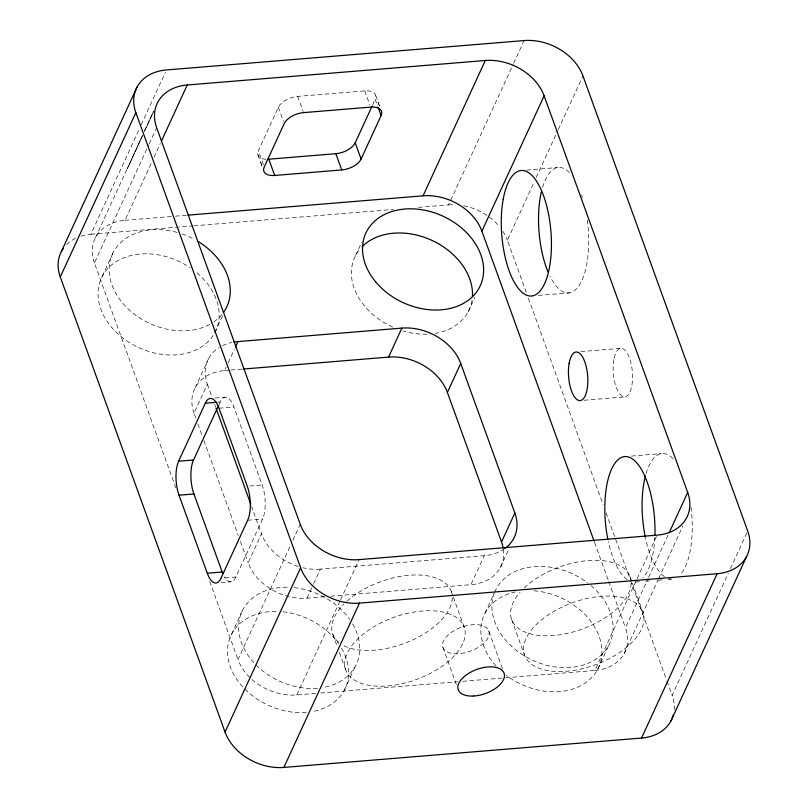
<?xml version="1.0" encoding="UTF-8"?>
<svg xmlns="http://www.w3.org/2000/svg" width="808" height="808" viewBox="0 0 808 808"><rect width="100%" height="100%" fill="white"/><g stroke="black" fill="none" stroke-linecap="round" stroke-linejoin="round"><path stroke-width="0.61" stroke-dasharray="4.04 3.03" d="M153.55 111.423L144.632 130.886L153.581 111.453M81.022 236.148A48.743 36.845 24.7 0 1 90.88 234.269L139.158 129.29M141.259 124.725L165.398 72.235M95.516 237.572L142.168 136.168M175.841 487.931L94.415 262.984L148.743 144.874M149.268 143.723L156.651 127.674M94.415 262.984A48.743 36.845 24.7 0 1 124.998 220.301L151.369 162.963M154.005 157.237L160.338 143.471M102.273 276.316L113.383 252.157M263.388 164.691L258.348 150.763L278.346 107.262A16.251 8.534 -19.9 0 1 297.697 96.374L364.761 90.87A16.251 8.534 -19.9 0 1 375.215 99.303L377.74 106.272M214.928 332.472L223.018 314.898M195.132 387.85L208.474 358.853M195.758 418.009L194.041 413.262L207.373 384.265A48.743 36.845 24.7 0 1 219.008 347.622M194.041 413.262A48.743 36.845 24.7 0 1 224.624 370.579L226.159 367.226M228.209 362.772L234.371 349.389M219.16 404.263L220.2 401.99A24.371 9.534 85.3 0 1 233.936 406.99L262.176 485.022A24.371 9.534 85.3 0 1 262.57 519.019L235.896 577.013L220.988 578.235M372.589 105.03L375.215 99.303M355.621 255.51L361.681 242.329M324.523 596.708L307 598.142A48.743 36.845 24.7 0 1 248.177 562.802L261.509 533.815L251.631 506.515M231.724 633.927L242.834 609.767M315.686 693.395L296.819 694.941A48.743 36.845 24.7 0 1 237.986 659.611L290.729 544.935M292.839 540.35L300.223 524.291M418.423 207.353L448.551 204.879L513.1 64.539M513.625 63.398L524.119 40.572M307 598.142L313.161 584.76M313.676 583.649L320.342 569.145L484.275 555.682A48.743 36.845 24.7 0 0 503.233 549.632M468.276 311.656L474.851 297.384M296.819 694.941L340.067 600.91M340.602 599.768L359.055 559.631M526.26 292.375L507.374 240.218L534.139 182.032M536.239 177.467L557.762 130.684M558.288 129.543L582.952 75.912M344.39 690.082L355.5 665.923M330.775 596.193L470.933 584.679L484.275 555.682M500.425 567.398L509.141 548.44M485.073 613.11L494.163 593.345A62.963 47.591 24.7 0 0 528.341 658.136A62.963 47.591 24.7 0 0 604.202 651.905A62.963 47.591 24.7 0 0 590.87 585.487M494.668 592.244L496.183 588.951A62.963 47.591 24.7 0 1 587.567 582.841M505.586 677.791L594.88 670.458L636.542 579.861M637.078 578.72L657.116 535.138M597.738 669.266L608.848 645.107M594.88 670.458A48.743 36.845 24.7 0 0 625.463 627.776L648.147 578.467M648.673 577.316L668.711 533.745M624.362 653.187L658.126 579.79M658.651 578.649L682.911 525.897M674.195 709.98A48.743 36.845 24.7 0 0 672.135 695.355L728.291 573.266M730.392 568.701L747.188 532.189M144.248 131.664L153.611 111.363M526.715 170.084L557.762 167.529M124.998 220.301L174.043 216.271M175.306 216.17L186.628 215.241M90.88 234.269L192.526 225.917M193.789 225.816L393.324 209.423M538.401 295.425L569.448 292.87M224.624 370.579L229.634 370.165M230.876 370.064L242.148 369.135M580.831 351.631L620.574 348.369M215.069 398.051L224.998 397.233M217.716 402.192L220.2 401.99M219.029 408.222L233.936 406.99M584.113 400.253L625.099 396.89M249.753 486.042L262.176 485.022M631.523 456.066L661.328 453.611M247.662 520.241L262.57 519.019M221.16 582.578L231.098 581.77M639.471 581.71L635.755 582.013A62.963 24.634 85.3 0 1 633.209 582.073M645.683 581.205L650.652 580.79M658.106 580.184L663.075 579.77M668.044 579.366L673.003 578.952A62.963 24.634 85.3 0 1 668.751 578.68M320.715 692.981L457.793 681.72M462.822 681.306L504.333 677.892M379.528 106.05L378.164 102.343L379.427 105.828M257.964 155.065L262.671 167.953M630.038 576.619L642.986 612.373A62.963 33.057 -19.9 0 1 563.893 671.428A62.963 33.057 -19.9 0 1 544.451 617.575A62.963 33.057 -19.9 0 1 642.986 612.373M528.402 298.293L603.061 504.535M606.061 512.827L630.089 579.205M630.513 580.386L666.56 679.952M666.984 681.134L672.135 695.355M594.607 542.532L608.323 580.417M608.747 581.598L625.463 627.776M379.538 106.131L375.599 95.001M364.761 90.87L369.801 104.798M511.626 619.453L524.564 655.207M297.697 96.374L303.162 111.474M488.769 630.917A24.371 12.797 -19.9 0 1 458.156 653.773A24.371 12.797 -19.9 0 1 450.632 632.927A24.371 12.797 -19.9 0 1 488.769 630.917L502.374 668.479M278.346 107.262L283.396 121.2M451.207 591.305L452.874 595.92M453.298 597.072L464.156 627.069A62.963 33.057 -19.9 0 1 385.052 686.123A62.963 33.057 -19.9 0 1 365.62 632.27A62.963 33.057 -19.9 0 1 464.156 627.069M442.935 647.501L456.53 685.063M260.701 162.357L262.661 167.771M332.785 634.139L337.38 646.834M339.471 652.601L345.733 669.903M207.373 384.265L212.1 397.324M214.675 404.444L215.534 406.818M197.899 423.947L202.202 435.815M203.919 440.562L238.289 535.512M240.441 541.441L248.177 562.802M209.706 581.467L237.986 659.611M66.529 244.612A48.743 36.845 24.7 0 1 75.407 238.36M448.551 204.879A48.743 36.845 24.7 0 1 454.763 204.747M463.691 205.777A48.743 36.845 24.7 0 1 499.041 226.119M502.96 231.391A48.743 36.845 24.7 0 1 507.374 240.218M266.165 159.257A16.251 8.534 -19.9 0 1 258.348 150.763M235.896 577.013A24.371 9.534 85.3 0 1 224.371 576.811M221.927 314.484A62.963 47.591 24.7 0 1 213.302 322.251M209.787 324.382A62.963 47.591 24.7 0 1 111.787 284.477A62.963 47.591 24.7 0 1 177.639 232.573M182.053 233.966A62.963 47.591 24.7 0 1 194.839 239.633M196.95 272.851A62.963 47.591 24.7 0 1 182.588 354.045A62.963 47.591 24.7 0 1 98.192 290.274A62.963 47.591 24.7 0 1 190.173 267.731M503.344 549.147A48.743 36.845 24.7 0 1 470.933 584.679M320.342 569.145A48.743 36.845 24.7 0 1 302.889 567.761M298.223 566.479A48.743 36.845 24.7 0 1 261.509 533.815M222.493 345.673A48.743 36.845 24.7 0 1 232.007 342.441M472.064 300.142A62.963 47.591 24.7 0 1 435.31 333.34M427.048 334.159A62.963 47.591 24.7 0 1 402.828 330.896M392.637 327.078A62.963 47.591 24.7 0 1 360.55 248.379M352.631 624.008A62.963 47.591 24.7 0 1 323.564 687.416M317.413 688.234A62.963 47.591 24.7 0 1 240.249 638.906A62.963 47.591 24.7 0 1 289.506 587.295M294.051 587.638A62.963 47.591 24.7 0 1 349.672 619.413M341.521 648.168A62.963 47.591 24.7 0 1 311.413 711.767M306.293 712.393A62.963 47.591 24.7 0 1 229.129 663.065A62.963 47.591 24.7 0 1 278.396 611.464M282.931 611.797A62.963 47.591 24.7 0 1 338.552 643.582M533.977 590.779A62.963 47.591 24.7 0 1 600.122 663.62A62.963 47.591 24.7 0 1 506.353 675.377M495.991 665.944A62.963 47.591 24.7 0 1 518.049 591.426M587.285 220.079A62.963 24.634 85.3 0 1 579.124 285.537A62.963 24.634 85.3 0 1 549.985 276.195M542.532 187.466A62.963 24.634 85.3 0 1 570.529 173.791M581.629 195.051A62.963 24.634 85.3 0 1 582.396 197.425M664.428 576.558A62.963 24.634 85.3 0 1 645.582 538.431M646.097 473.549A62.963 24.634 85.3 0 1 673.266 458.974M690.981 507.212A62.963 24.634 85.3 0 1 679.962 575.033M627.18 579.619A62.963 24.634 85.3 0 1 608.323 541.491M654.834 537.35A62.963 24.634 85.3 0 1 642.703 578.094M346.965 601.172A62.963 33.057 -19.9 0 1 410.949 575.145A62.963 33.057 -19.9 0 1 452.036 594.526M452.258 597.859A62.963 33.057 -19.9 0 1 409.454 641.36A62.963 33.057 -19.9 0 1 342.218 644.794M338.976 642.562A62.963 33.057 -19.9 0 1 343.743 604.253M524.23 587.931A62.963 33.057 -19.9 0 1 588.638 560.53A62.963 33.057 -19.9 0 1 630.866 579.831M631.088 583.164A62.963 33.057 -19.9 0 1 553.601 635.482A62.963 33.057 -19.9 0 1 520.049 592.284M142.541 135.471L127.331 168.68L142.561 135.481M613.858 359.59A24.371 9.534 85.3 0 0 624.119 396.91A24.371 9.534 85.3 0 0 630.533 361.388A24.371 9.534 85.3 0 0 613.858 359.59"/><path stroke-width="1.21" d="M61.388 251.541L136.966 87.234M60.287 276.952L135.865 112.645A48.743 36.845 24.7 0 1 166.448 69.953L524.119 40.572A48.743 36.845 24.7 0 1 582.952 75.912L747.713 531.048A48.743 36.845 24.7 0 1 717.12 573.731L641.552 738.047L283.881 767.428A48.743 36.845 24.7 0 1 225.048 732.088L60.287 276.952A48.743 36.845 24.7 0 1 63.398 248.288M161.398 141.178L187.234 84.992L485.295 60.499A48.743 36.845 24.7 0 1 544.127 95.839L687.699 492.456L669.246 532.593M205.303 403.212A24.371 9.534 85.3 0 1 219.029 408.222L247.278 486.244A24.371 9.534 85.3 0 1 247.662 520.241L220.988 578.235A24.371 9.534 85.3 0 1 207.262 573.226L179.023 495.203A24.371 9.534 85.3 0 1 178.629 461.206L205.303 403.212L216.473 402.293M235.401 347.157L237.956 341.582L401.889 328.109A48.743 36.845 24.7 0 1 460.722 363.449L514.858 512.999A48.743 36.845 24.7 0 1 504.879 548.511M222.826 573.7A24.371 9.534 85.3 0 1 222.17 572.003L193.92 493.981A24.371 9.534 85.3 0 1 193.526 459.974L218.635 405.394M267.478 159.267A16.251 8.534 -19.9 0 0 268.801 159.196L335.865 153.692A16.251 8.534 -19.9 0 0 355.217 142.804L372.064 106.171M381.103 115.564A16.251 8.534 -19.9 0 0 370.65 107.121L303.586 112.625A16.251 8.534 -19.9 0 0 284.234 123.523L264.226 167.014A16.251 8.534 -19.9 0 0 274.69 175.457L341.754 169.943A16.251 8.534 -19.9 0 0 361.095 159.055L381.103 115.564L378.164 107.434M187.88 215.14L423.059 195.819L485.295 60.499M243.39 369.034L388.557 357.106L401.889 328.109M225.048 732.088L300.626 567.782L135.865 112.645M594.183 541.34L481.891 231.149L544.127 95.839M503.142 547.945A48.743 36.845 24.7 0 0 501.526 541.996L447.39 392.446L460.722 363.449M283.881 767.428L359.449 603.121L717.12 573.731M501.526 541.996L514.858 512.999M671.034 720.766L746.612 556.46M178.629 461.206L193.526 459.974M179.023 495.203L193.92 493.981M207.262 573.226L222.17 572.003M355.217 142.804L361.095 159.055M335.865 153.692L341.754 169.943M268.801 159.196L274.69 175.457M215.968 408L250.763 504.142M187.234 84.992A48.743 36.845 24.7 0 0 156.651 127.674L300.223 524.291A48.743 36.845 24.7 0 0 359.055 559.631L657.116 535.138A48.743 36.845 24.7 0 0 687.699 492.456M423.059 195.819A48.743 36.845 24.7 0 1 481.891 231.149M359.449 603.121A48.743 36.845 24.7 0 1 300.626 567.782M673.327 714.908A48.743 36.845 24.7 0 1 641.552 738.047M197.647 241.249A62.963 47.591 24.7 0 1 223.452 312.514M388.557 357.106A48.743 36.845 24.7 0 1 447.39 392.446M233.997 342.067A48.743 36.845 24.7 0 1 237.956 341.582M362.085 246.733A62.963 47.591 24.7 0 1 431.29 240.097A62.963 47.591 24.7 0 1 472.448 296.526M548.087 272.033A62.963 24.634 85.3 0 1 541.33 192.062M645.34 537.27A62.963 24.634 85.3 0 1 645.471 475.801M607.838 539.168A62.963 24.634 85.3 0 1 624.665 456.601A62.963 24.634 85.3 0 1 654.924 534.856M375.639 281.851A62.963 47.591 24.7 0 0 479.397 287.496A62.963 47.591 24.7 0 0 414.161 208.908A62.963 47.591 24.7 0 0 375.639 281.851M503.152 199.576A62.963 24.634 85.3 0 0 529.654 295.991A62.963 24.634 85.3 0 0 546.238 204.222A62.963 24.634 85.3 0 0 503.152 199.576M569.155 363.267A24.371 9.534 85.3 0 0 579.407 400.586A24.371 9.534 85.3 0 0 585.83 365.065A24.371 9.534 85.3 0 0 569.155 363.267M473.458 696.041A24.371 12.797 -19.9 0 0 504.071 673.175A24.371 12.797 -19.9 0 0 465.933 675.195A24.371 12.797 -19.9 0 0 473.458 696.041"/></g></svg>
